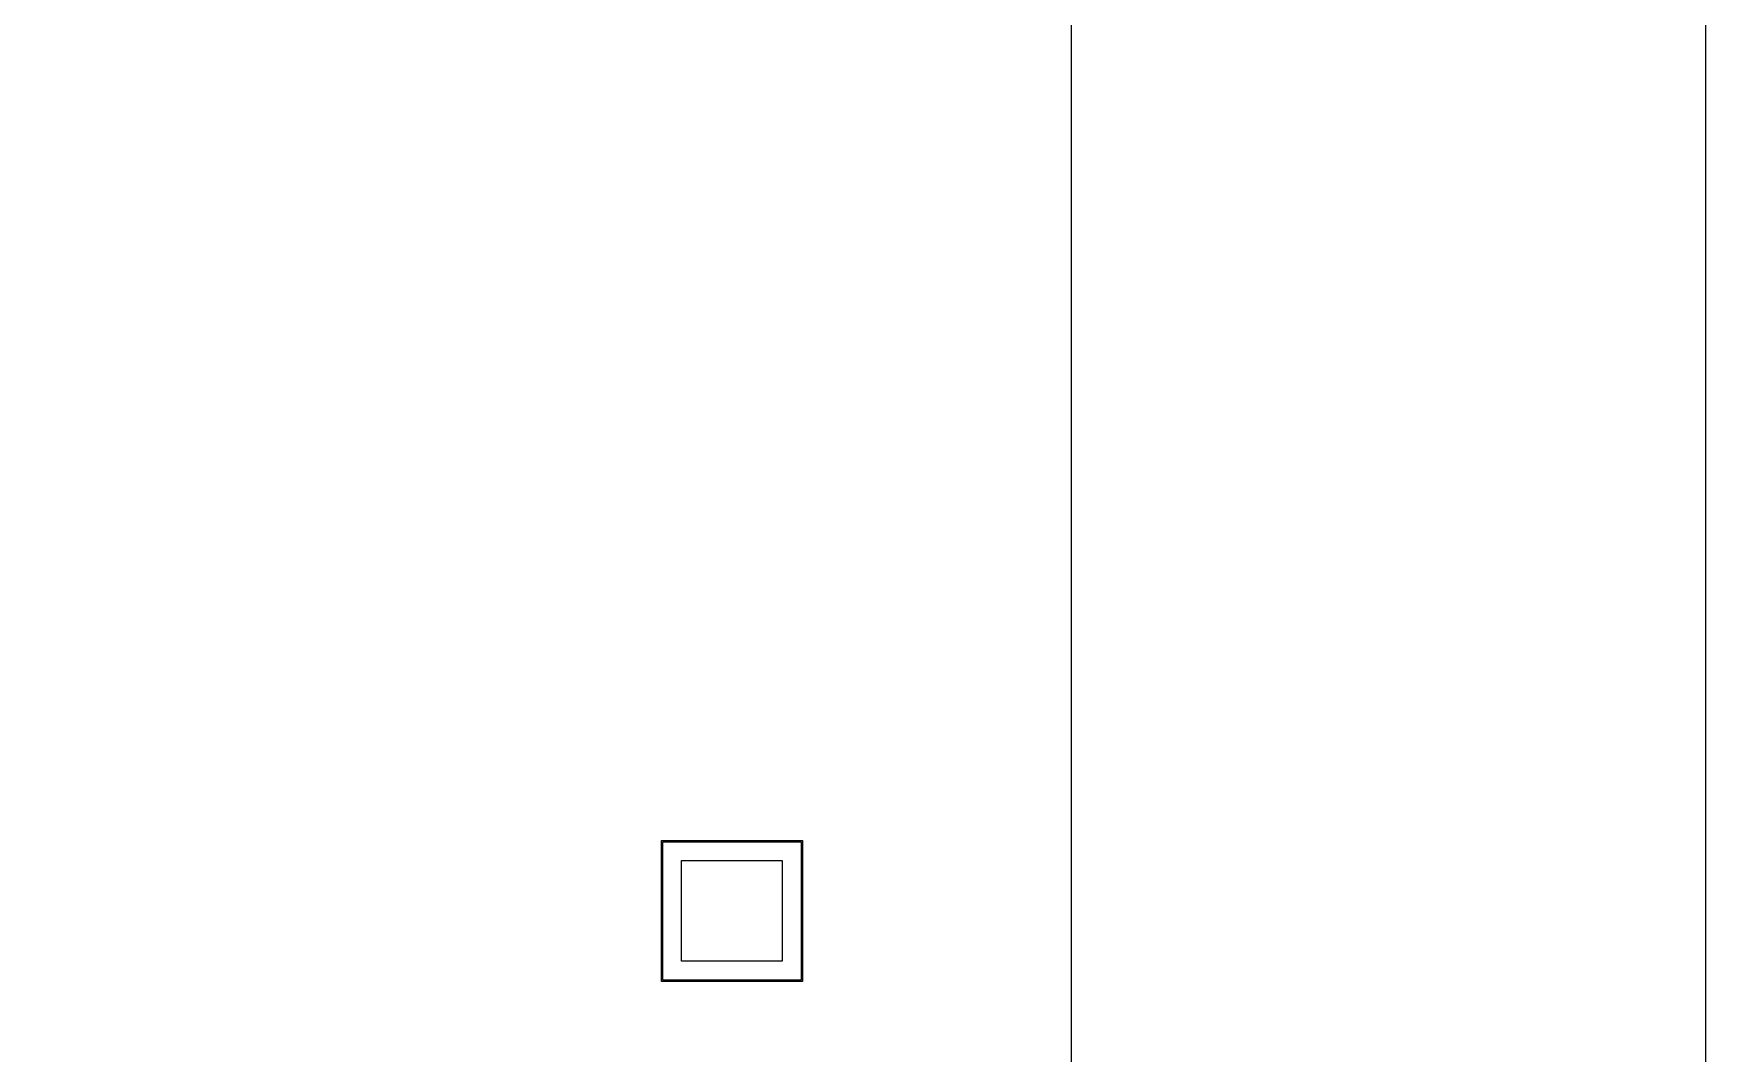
# Model space of a CAD drawing. Header units: millimetres. Extents: x 8456 to 190005487, y 619 to 455456909.
# Drawn here: x 205741 to 207789, y 154830 to 156079 of the extents above; entities that cross this region are included whole.
import ezdxf

# ---------------------------------------------------------------- set-up
doc = ezdxf.new("R2010")
doc.units = ezdxf.units.MM
doc.header["$LTSCALE"] = 400
doc.header["$MEASUREMENT"] = 0
doc.layers.get('0').update_dxf_attribs({"linetype": 'CONTINUOUS'})
for name, color, linetype in [('COL', 2, 'CONTINUOUS'), ('WAL', 3, 'CONTINUOUS'), ('석고보드', 4, 'CONTINUOUS'), ('저온단열', 160, 'CONTINUOUS')]:
    doc.layers.add(name, color=color, linetype=linetype)
doc.layers.add('Defpoint', color=161, linetype='CONTINUOUS', plot=False)

# ---------------------------------------------------------------- blocks, each defined once
blk = doc.blocks.new('A$C2DB436D3')
at = {"layer": 'COL', "color": 8}
for p, q in [((21365.5, 16179.6, 2515.7), (21541.5, 16179.6, 2515.7)), ((21365.5, 16003.6, 2515.7), (21365.5, 16179.6, 2515.7)), ((21541.5, 16179.6, 2515.7), (21541.5, 16003.6, 2515.7)), ((21541.5, 16003.6, 2515.7), (21365.5, 16003.6, 2515.7))]:
    blk.add_line(p, q, dxfattribs=at)
at = {"layer": '석고보드', "color": 8}
for p, q in [((21330.3, 16214.8, 2515.7), (21576.7, 16214.8, 2515.7)), ((21330.3, 15968.4, 2515.7), (21330.3, 16214.8, 2515.7)), ((21576.7, 16214.8, 2515.7), (21576.7, 15968.4, 2515.7)), ((21576.7, 15968.4, 2515.7), (21330.3, 15968.4, 2515.7))]:
    blk.add_line(p, q, dxfattribs=at)
at = {"layer": '저온단열', "color": 8}
for p, q in [((21332.5, 16212.6, 2515.7), (21574.5, 16212.6, 2515.7)), ((21332.5, 15970.6, 2515.7), (21332.5, 16212.6, 2515.7)), ((21574.5, 16212.6, 2515.7), (21574.5, 15970.6, 2515.7)), ((21574.5, 15970.6, 2515.7), (21332.5, 15970.6, 2515.7))]:
    blk.add_line(p, q, dxfattribs=at)

msp = doc.modelspace()

# ---------------------------------------------------------------- linework, layer by layer
at = {"layer": 'Defpoint'}
msp.add_lwpolyline([(24667.9, 165017.4), (207788.5, 165017.4), (207788.5, 79917.4), (24667.9, 79917.4)], close=True, dxfattribs=at)
at = {"layer": 'WAL'}
msp.add_line((207012.4, 146995.6, 1600.9), (207012.4, 168668.3, 1600.9), dxfattribs=at)

# ---------------------------------------------------------------- block references
at = {"xscale": 0.7, "yscale": 0.7, "zscale": 0.7}
msp.add_blockref('A$C2DB436D3', (191579.1, 143740.2, -160.1), dxfattribs=at)

doc.saveas('drawing.dxf')
